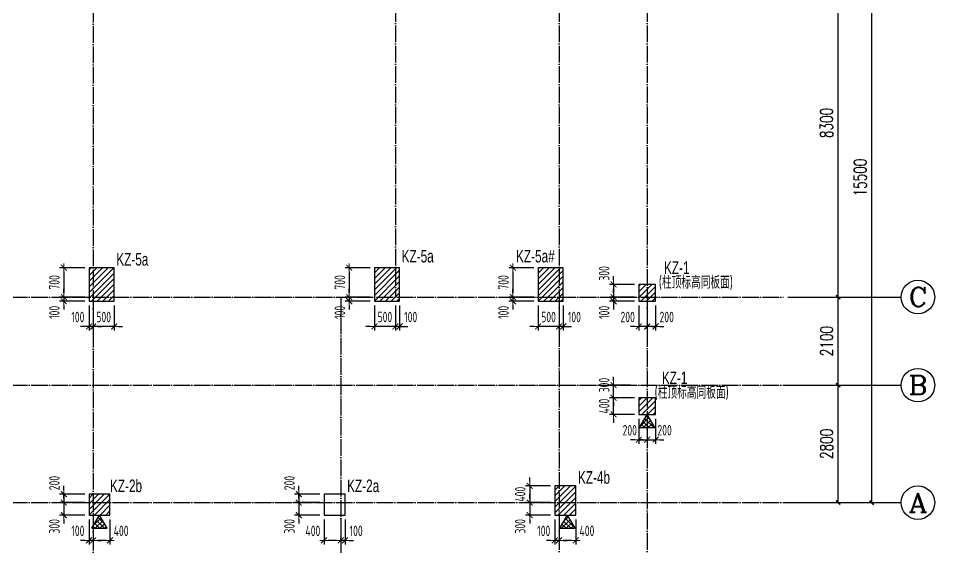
# Model space of a CAD drawing. Extents: x -441005 to 725361, y -182459 to 319313.
# Drawn here: x 9066 to 30900, y -117375 to -104754 of the extents above; entities that cross this region are included whole.
import ezdxf
from ezdxf.enums import TextEntityAlignment as Align

# ---------------------------------------------------------------- set-up
doc = ezdxf.new("R2010")
doc.units = 0
doc.header["$LTSCALE"] = 100
doc.linetypes.add('DOTE', pattern=[2.42, 2, -0.2, 0.02, -0.2])
doc.layers.get('0').update_dxf_attribs({"linetype": 'CONTINUOUS'})
doc.layers.get('Defpoints').update_dxf_attribs({"linetype": 'CONTINUOUS'})
for name, color, linetype in [('AXIS', 3, 'CONTINUOUS'), ('AXIS_TEXT', 7, 'CONTINUOUS'), ('COLU', 7, 'CONTINUOUS'), ('DOTE', 8, 'DOTE'), ('S审图修改', 2, 'CONTINUOUS'), ('S说明&图名', 4, 'CONTINUOUS'), ('TT_KZ', 6, 'CONTINUOUS')]:
    doc.layers.add(name, color=color, linetype=linetype)
doc.layers.add('COLU-平法定位', color=3, linetype='ByLayer', lineweight=18)
doc.layers.add('T填充图层(非模板)', color=251, linetype='CONTINUOUS', lineweight=0)
doc.styles.add('_TCH_AXIS', font='COMPLEX', dxfattribs={"bigfont": 'GBCBIG'})
doc.styles.add('_TCH_DIM_T3', font='simplex_.ttf', dxfattribs={"width": 0.705882, "bigfont": 'GBCBIG'})
doc.styles.add('BW_Dim', font='Bweng.shx', dxfattribs={"width": 0.7, "bigfont": 'hztxt.shx'})
doc.styles.add('COMPLEX', font='COMPLEX')
doc.styles.get("Standard").update_dxf_attribs({"font": 'tssdeng.shx', "bigfont": '1.shx'})
doc.styles.add('TCCAD_Dimension', font='Tssdeng.shx', dxfattribs={"width": 0.7, "bigfont": 'hztxt.shx'})
doc.dimstyles.new('_TCH_ARCH&&100', dxfattribs={"dimtxt": 297.5, "dimasz": 100, "dimexe": 250, "dimexo": 300, "dimgap": 126.25, "dimtad": 1, "dimdec": 0, "dimzin": 0, "dimdsep": 46, "dimtxsty": '_TCH_DIM_T3', "dimblk": 'ARCHTICK', "dimcen": 0.09, "dimclrt": 7, "dimazin": 2, "dimtfac": 1, "dimtdec": 0, "dimtix": 1, "dimtmove": 2, "dimatfit": 3, "dimfxl": 0, "dimtolj": 1, "dimtzin": 0, "dimarcsym": 0})
doc.dimstyles.new('TCCAD_100_100', dxfattribs={"dimtxt": 250, "dimasz": 100, "dimexe": 100, "dimexo": 100, "dimgap": 100, "dimtad": 1, "dimdec": 0, "dimzin": 0, "dimdsep": 46, "dimtxsty": 'TCCAD_Dimension', "dimblk": '_TCDBK100_100', "dimcen": 0, "dimclrt": 7, "dimadec": 0, "dimazin": 0, "dimtfac": 1, "dimtdec": 0, "dimtix": 1, "dimtmove": 2, "dimatfit": 3, "dimfxl": 0, "dimtolj": 1, "dimtzin": 0, "dimarcsym": 0})
pattern_1 = [(45, (43125, -300), (-67.35192, 67.35192), [])]

# ---------------------------------------------------------------- blocks, each defined once
blk = doc.blocks.new('_TCDBK100_100')
blk.add_line((-1, 0), (1, 0))
at = {"const_width": 0.25}
blk.add_lwpolyline([(-0.7, -0.7), (0.7, 0.7)], dxfattribs=at)
blk = doc.blocks.new('*D490')
at = {"layer": 'COLU-平法定位', "color": 0, "linetype": 'Continuous', "lineweight": -2}
for p, q in [((23250, -111000), (23250, -110900)), ((23750, -111100), (23150, -111100)), ((23250, -111100), (23250, -111400)), ((23750, -111400), (23150, -111400)), ((23250, -111500), (23250, -111600))]:
    blk.add_line(p, q, dxfattribs=at)
at = {"layer": 'Defpoints', "color": 0, "linetype": 'Continuous'}
for p in [(23850, -111100), (23250, -111400), (23850, -111400)]:
    blk.add_point(p, dxfattribs=at)
at = {"layer": 'COLU-平法定位', "color": 0, "linetype": 'Continuous', "lineweight": -2, "xscale": 100, "yscale": 100, "zscale": 100}
for p, rotation in [((23250, -111100), 270), ((23250, -111400), 90)]:
    blk.add_blockref('_TCDBK100_100', p, dxfattribs=dict(at, rotation=rotation))
at = {"layer": 'COLU-平法定位', "color": 7, "linetype": 'Continuous', "insert": (23025, -110835), "char_height": 250, "attachment_point": 5, "rotation": 90, "style": 'TCCAD_Dimension'}
blk.add_mtext('\\A1;300', dxfattribs=at)
blk = doc.blocks.new('*D491')
at = {"layer": 'COLU-平法定位', "color": 0, "linetype": 'Continuous', "lineweight": -2}
for p, q in [((23250, -111300), (23250, -111200)), ((23750, -111400), (23150, -111400)), ((23750, -111500), (23150, -111500)), ((23250, -111400), (23250, -111500)), ((23250, -111600), (23250, -111700))]:
    blk.add_line(p, q, dxfattribs=at)
at = {"layer": 'Defpoints', "color": 0, "linetype": 'Continuous'}
for p in [(23250, -111500), (23850, -111400), (23850, -111500)]:
    blk.add_point(p, dxfattribs=at)
at = {"layer": 'COLU-平法定位', "color": 0, "linetype": 'Continuous', "lineweight": -2, "xscale": 100, "yscale": 100, "zscale": 100}
for p, rotation in [((23250, -111400), 270), ((23250, -111500), 90)]:
    blk.add_blockref('_TCDBK100_100', p, dxfattribs=dict(at, rotation=rotation))
at = {"layer": 'COLU-平法定位', "color": 7, "linetype": 'Continuous', "insert": (23025, -111765), "char_height": 250, "attachment_point": 5, "rotation": 90, "style": 'TCCAD_Dimension'}
blk.add_mtext('\\A1;100', dxfattribs=at)
blk = doc.blocks.new('*D492')
at = {"layer": 'COLU-平法定位', "color": 0, "linetype": 'Continuous', "lineweight": -2}
for p, q in [((24050, -111600), (24050, -112200)), ((24250, -111600), (24250, -112200)), ((23950, -112100), (23850, -112100)), ((24250, -112100), (24050, -112100)), ((24350, -112100), (24450, -112100))]:
    blk.add_line(p, q, dxfattribs=at)
at = {"layer": 'Defpoints', "color": 0, "linetype": 'Continuous'}
for p in [(24050, -111500), (24250, -111500), (24050, -112100)]:
    blk.add_point(p, dxfattribs=at)
at = {"layer": 'COLU-平法定位', "color": 0, "linetype": 'Continuous', "lineweight": -2, "xscale": 100, "yscale": 100, "zscale": 100}
for p, rotation in [((24050, -112100), 2.350796309500844e-08), ((24250, -112100), 180.000000023508)]:
    blk.add_blockref('_TCDBK100_100', p, dxfattribs=dict(at, rotation=rotation))
at = {"layer": 'COLU-平法定位', "color": 7, "linetype": 'Continuous', "insert": (24515, -111875), "char_height": 250, "attachment_point": 5, "rotation": 0, "style": 'TCCAD_Dimension'}
blk.add_mtext('\\A1;200', dxfattribs=at)
blk = doc.blocks.new('*D493')
at = {"layer": 'COLU-平法定位', "color": 0, "linetype": 'Continuous', "lineweight": -2}
for p, q in [((23850, -111600), (23850, -112200)), ((24050, -111600), (24050, -112200)), ((23750, -112100), (23650, -112100)), ((24050, -112100), (23850, -112100)), ((24150, -112100), (24250, -112100))]:
    blk.add_line(p, q, dxfattribs=at)
at = {"layer": 'Defpoints', "color": 0, "linetype": 'Continuous'}
for p in [(23850, -111500), (24050, -111500), (23850, -112100)]:
    blk.add_point(p, dxfattribs=at)
at = {"layer": 'COLU-平法定位', "color": 0, "linetype": 'Continuous', "lineweight": -2, "xscale": 100, "yscale": 100, "zscale": 100}
for p, rotation in [((23850, -112100), 2.350796309500844e-08), ((24050, -112100), 180.000000023508)]:
    blk.add_blockref('_TCDBK100_100', p, dxfattribs=dict(at, rotation=rotation))
at = {"layer": 'COLU-平法定位', "color": 7, "linetype": 'Continuous', "insert": (23585, -111875), "char_height": 250, "attachment_point": 5, "rotation": 0, "style": 'TCCAD_Dimension'}
blk.add_mtext('\\A1;200', dxfattribs=at)
blk = doc.blocks.new('*D494')
at = {"layer": 'COLU-平法定位', "color": 0, "linetype": 'Continuous', "lineweight": -2}
for p, q in [((23250, -113700), (23250, -113600)), ((23750, -113800), (23150, -113800)), ((23250, -114200), (23250, -113800)), ((23750, -114200), (23150, -114200)), ((23250, -114300), (23250, -114400))]:
    blk.add_line(p, q, dxfattribs=at)
at = {"layer": 'Defpoints', "color": 0, "linetype": 'Continuous'}
for p in [(23250, -113800), (23850, -113800), (23850, -114200)]:
    blk.add_point(p, dxfattribs=at)
at = {"layer": 'COLU-平法定位', "color": 0, "linetype": 'Continuous', "lineweight": -2, "xscale": 100, "yscale": 100, "zscale": 100}
for p, rotation in [((23250, -113800), 270), ((23250, -114200), 90)]:
    blk.add_blockref('_TCDBK100_100', p, dxfattribs=dict(at, rotation=rotation))
at = {"layer": 'COLU-平法定位', "color": 7, "linetype": 'Continuous', "insert": (23025, -114000), "char_height": 250, "attachment_point": 5, "rotation": 90, "style": 'TCCAD_Dimension'}
blk.add_mtext('\\A1;400', dxfattribs=at)
blk = doc.blocks.new('*D495')
at = {"layer": 'COLU-平法定位', "color": 0, "linetype": 'Continuous', "lineweight": -2}
for p, q in [((24050, -114300), (24050, -114900)), ((24250, -114300), (24250, -114900)), ((23950, -114800), (23850, -114800)), ((24050, -114800), (24250, -114800)), ((24350, -114800), (24450, -114800))]:
    blk.add_line(p, q, dxfattribs=at)
at = {"layer": 'Defpoints', "color": 0, "linetype": 'Continuous'}
for p in [(24050, -114200), (24250, -114200), (24250, -114800)]:
    blk.add_point(p, dxfattribs=at)
at = {"layer": 'COLU-平法定位', "color": 0, "linetype": 'Continuous', "lineweight": -2, "xscale": 100, "yscale": 100, "zscale": 100}
blk.add_blockref('_TCDBK100_100', (24050, -114800), dxfattribs=at)
at = {"layer": 'COLU-平法定位', "color": 0, "linetype": 'Continuous', "lineweight": -2, "xscale": 100, "yscale": 100, "zscale": 100, "rotation": 180}
blk.add_blockref('_TCDBK100_100', (24250, -114800), dxfattribs=at)
at = {"layer": 'COLU-平法定位', "color": 7, "linetype": 'Continuous', "insert": (24465, -114575), "char_height": 250, "attachment_point": 5, "style": 'TCCAD_Dimension'}
blk.add_mtext('\\A1;200', dxfattribs=at)
blk = doc.blocks.new('*D500')
at = {"layer": 'COLU-平法定位', "color": 0, "linetype": 'Continuous', "lineweight": -2}
for p, q in [((21350, -110700), (20750, -110700)), ((20850, -110800), (20850, -111300)), ((21350, -111400), (20750, -111400))]:
    blk.add_line(p, q, dxfattribs=at)
at = {"layer": 'Defpoints', "color": 0, "linetype": 'Continuous'}
for p in [(21450, -110700), (20850, -111400), (21450, -111400)]:
    blk.add_point(p, dxfattribs=at)
at = {"layer": 'COLU-平法定位', "color": 0, "linetype": 'Continuous', "lineweight": -2, "xscale": 100, "yscale": 100, "zscale": 100}
for p, rotation in [((20850, -110700), 90), ((20850, -111400), 270)]:
    blk.add_blockref('_TCDBK100_100', p, dxfattribs=dict(at, rotation=rotation))
at = {"layer": 'COLU-平法定位', "color": 7, "linetype": 'Continuous', "insert": (20625, -111050), "char_height": 250, "attachment_point": 5, "rotation": 90, "style": 'TCCAD_Dimension'}
blk.add_mtext('\\A1;700', dxfattribs=at)
blk = doc.blocks.new('*D501')
at = {"layer": 'COLU-平法定位', "color": 0, "linetype": 'Continuous', "lineweight": -2}
for p, q in [((20850, -111300), (20850, -111200)), ((21350, -111400), (20750, -111400)), ((21350, -111500), (20750, -111500)), ((20850, -111400), (20850, -111500)), ((20850, -111600), (20850, -111700))]:
    blk.add_line(p, q, dxfattribs=at)
at = {"layer": 'Defpoints', "color": 0, "linetype": 'Continuous'}
for p in [(20850, -111500), (21450, -111400), (21450, -111500)]:
    blk.add_point(p, dxfattribs=at)
at = {"layer": 'COLU-平法定位', "color": 0, "linetype": 'Continuous', "lineweight": -2, "xscale": 100, "yscale": 100, "zscale": 100}
for p, rotation in [((20850, -111400), 270), ((20850, -111500), 90)]:
    blk.add_blockref('_TCDBK100_100', p, dxfattribs=dict(at, rotation=rotation))
at = {"layer": 'COLU-平法定位', "color": 7, "linetype": 'Continuous', "insert": (20625, -111765), "char_height": 250, "attachment_point": 5, "rotation": 90, "style": 'TCCAD_Dimension'}
blk.add_mtext('\\A1;100', dxfattribs=at)
blk = doc.blocks.new('*D502')
at = {"layer": 'COLU-平法定位', "color": 0, "linetype": 'Continuous', "lineweight": -2}
for p, q in [((21950, -111600), (21950, -112200)), ((22050, -111600), (22050, -112200)), ((21850, -112100), (21750, -112100)), ((22050, -112100), (21950, -112100)), ((22150, -112100), (22250, -112100))]:
    blk.add_line(p, q, dxfattribs=at)
at = {"layer": 'Defpoints', "color": 0, "linetype": 'Continuous'}
for p in [(21950, -111500), (22050, -111500), (21950, -112100)]:
    blk.add_point(p, dxfattribs=at)
at = {"layer": 'COLU-平法定位', "color": 0, "linetype": 'Continuous', "lineweight": -2, "xscale": 100, "yscale": 100, "zscale": 100}
for p, rotation in [((21950, -112100), 2.349544443178219e-08), ((22050, -112100), 180.0000000234955)]:
    blk.add_blockref('_TCDBK100_100', p, dxfattribs=dict(at, rotation=rotation))
at = {"layer": 'COLU-平法定位', "color": 7, "linetype": 'Continuous', "insert": (22315, -111875), "char_height": 250, "attachment_point": 5, "rotation": 0, "style": 'TCCAD_Dimension'}
blk.add_mtext('\\A1;100', dxfattribs=at)
blk = doc.blocks.new('*D503')
at = {"layer": 'COLU-平法定位', "color": 0, "linetype": 'Continuous', "lineweight": -2}
for p, q in [((21450, -111600), (21450, -112200)), ((21950, -111600), (21950, -112200)), ((21350, -112100), (21250, -112100)), ((21950, -112100), (21450, -112100)), ((22050, -112100), (22150, -112100))]:
    blk.add_line(p, q, dxfattribs=at)
at = {"layer": 'Defpoints', "color": 0, "linetype": 'Continuous'}
for p in [(21450, -111500), (21950, -111500), (21450, -112100)]:
    blk.add_point(p, dxfattribs=at)
at = {"layer": 'COLU-平法定位', "color": 0, "linetype": 'Continuous', "lineweight": -2, "xscale": 100, "yscale": 100, "zscale": 100}
for p, rotation in [((21450, -112100), 2.350048243039763e-08), ((21950, -112100), 180.0000000235005)]:
    blk.add_blockref('_TCDBK100_100', p, dxfattribs=dict(at, rotation=rotation))
at = {"layer": 'COLU-平法定位', "color": 7, "linetype": 'Continuous', "insert": (21700, -111875), "char_height": 250, "attachment_point": 5, "rotation": 0, "style": 'TCCAD_Dimension'}
blk.add_mtext('\\A1;500', dxfattribs=at)
blk = doc.blocks.new('*D504')
at = {"layer": 'COLU-平法定位', "color": 0, "linetype": 'Continuous', "lineweight": -2}
for p, q in [((21250, -115800), (21250, -115700)), ((21750, -115900), (21150, -115900)), ((21250, -115900), (21250, -116300)), ((21750, -116300), (21150, -116300)), ((21250, -116400), (21250, -116500))]:
    blk.add_line(p, q, dxfattribs=at)
at = {"layer": 'Defpoints', "color": 0, "linetype": 'Continuous'}
for p in [(21850, -115900), (21250, -116300), (21850, -116300)]:
    blk.add_point(p, dxfattribs=at)
at = {"layer": 'COLU-平法定位', "color": 0, "linetype": 'Continuous', "lineweight": -2, "xscale": 100, "yscale": 100, "zscale": 100}
for p, rotation in [((21250, -115900), 270), ((21250, -116300), 90)]:
    blk.add_blockref('_TCDBK100_100', p, dxfattribs=dict(at, rotation=rotation))
at = {"layer": 'COLU-平法定位', "color": 7, "linetype": 'Continuous', "insert": (21025, -116100), "char_height": 250, "attachment_point": 5, "rotation": 90, "style": 'TCCAD_Dimension'}
blk.add_mtext('\\A1;400', dxfattribs=at)
blk = doc.blocks.new('*D505')
at = {"layer": 'COLU-平法定位', "color": 0, "linetype": 'Continuous', "lineweight": -2}
for p, q in [((21250, -116200), (21250, -116100)), ((21750, -116300), (21150, -116300)), ((21250, -116300), (21250, -116600)), ((21750, -116600), (21150, -116600)), ((21250, -116700), (21250, -116800))]:
    blk.add_line(p, q, dxfattribs=at)
at = {"layer": 'Defpoints', "color": 0, "linetype": 'Continuous'}
for p in [(21850, -116300), (21250, -116600), (21850, -116600)]:
    blk.add_point(p, dxfattribs=at)
at = {"layer": 'COLU-平法定位', "color": 0, "linetype": 'Continuous', "lineweight": -2, "xscale": 100, "yscale": 100, "zscale": 100}
for p, rotation in [((21250, -116300), 270), ((21250, -116600), 90)]:
    blk.add_blockref('_TCDBK100_100', p, dxfattribs=dict(at, rotation=rotation))
at = {"layer": 'COLU-平法定位', "color": 7, "linetype": 'Continuous', "insert": (21025, -116865), "char_height": 250, "attachment_point": 5, "rotation": 90, "style": 'TCCAD_Dimension'}
blk.add_mtext('\\A1;300', dxfattribs=at)
blk = doc.blocks.new('*D506')
at = {"layer": 'COLU-平法定位', "color": 0, "linetype": 'Continuous', "lineweight": -2}
for p, q in [((21950, -116700), (21950, -117300)), ((22350, -116700), (22350, -117300)), ((22250, -117200), (22050, -117200))]:
    blk.add_line(p, q, dxfattribs=at)
at = {"layer": 'Defpoints', "color": 0, "linetype": 'Continuous'}
for p in [(21950, -116600), (22350, -116600), (21950, -117200)]:
    blk.add_point(p, dxfattribs=at)
at = {"layer": 'COLU-平法定位', "color": 0, "linetype": 'Continuous', "lineweight": -2, "xscale": 100, "yscale": 100, "zscale": 100}
for p, rotation in [((21950, -117200), 180.000000023505), ((22350, -117200), 2.350495797998065e-08)]:
    blk.add_blockref('_TCDBK100_100', p, dxfattribs=dict(at, rotation=rotation))
at = {"layer": 'COLU-平法定位', "color": 7, "linetype": 'Continuous', "insert": (22615, -116975), "char_height": 250, "attachment_point": 5, "rotation": 0, "style": 'TCCAD_Dimension'}
blk.add_mtext('\\A1;400', dxfattribs=at)
blk = doc.blocks.new('*D507')
at = {"layer": 'COLU-平法定位', "color": 0, "linetype": 'Continuous', "lineweight": -2}
for p, q in [((21850, -116700), (21850, -117300)), ((21950, -116700), (21950, -117300)), ((21750, -117200), (21650, -117200)), ((21950, -117200), (21850, -117200)), ((22050, -117200), (22150, -117200))]:
    blk.add_line(p, q, dxfattribs=at)
at = {"layer": 'Defpoints', "color": 0, "linetype": 'Continuous'}
for p in [(21850, -116600), (21950, -116600), (21850, -117200)]:
    blk.add_point(p, dxfattribs=at)
at = {"layer": 'COLU-平法定位', "color": 0, "linetype": 'Continuous', "lineweight": -2, "xscale": 100, "yscale": 100, "zscale": 100}
for p, rotation in [((21850, -117200), 2.350496065138914e-08), ((21950, -117200), 180.000000023505)]:
    blk.add_blockref('_TCDBK100_100', p, dxfattribs=dict(at, rotation=rotation))
at = {"layer": 'COLU-平法定位', "color": 7, "linetype": 'Continuous', "insert": (21585, -116975), "char_height": 250, "attachment_point": 5, "rotation": 0, "style": 'TCCAD_Dimension'}
blk.add_mtext('\\A1;100', dxfattribs=at)
blk = doc.blocks.new('*D512')
at = {"layer": 'COLU-平法定位', "color": 0, "linetype": 'Continuous', "lineweight": -2}
for p, q in [((17450, -110700), (16850, -110700)), ((16950, -110800), (16950, -111300)), ((17450, -111400), (16850, -111400))]:
    blk.add_line(p, q, dxfattribs=at)
at = {"layer": 'Defpoints', "color": 0, "linetype": 'Continuous'}
for p in [(17550, -110700), (16950, -111400), (17550, -111400)]:
    blk.add_point(p, dxfattribs=at)
at = {"layer": 'COLU-平法定位', "color": 0, "linetype": 'Continuous', "lineweight": -2, "xscale": 100, "yscale": 100, "zscale": 100}
for p, rotation in [((16950, -110700), 90), ((16950, -111400), 270)]:
    blk.add_blockref('_TCDBK100_100', p, dxfattribs=dict(at, rotation=rotation))
at = {"layer": 'COLU-平法定位', "color": 7, "linetype": 'Continuous', "insert": (16725, -111050), "char_height": 250, "attachment_point": 5, "rotation": 90, "style": 'TCCAD_Dimension'}
blk.add_mtext('\\A1;700', dxfattribs=at)
blk = doc.blocks.new('*D513')
at = {"layer": 'COLU-平法定位', "color": 0, "linetype": 'Continuous', "lineweight": -2}
for p, q in [((16950, -111300), (16950, -111200)), ((17450, -111400), (16850, -111400)), ((17450, -111500), (16850, -111500)), ((16950, -111400), (16950, -111500)), ((16950, -111600), (16950, -111700))]:
    blk.add_line(p, q, dxfattribs=at)
at = {"layer": 'Defpoints', "color": 0, "linetype": 'Continuous'}
for p in [(16950, -111500), (17550, -111400), (17550, -111500)]:
    blk.add_point(p, dxfattribs=at)
at = {"layer": 'COLU-平法定位', "color": 0, "linetype": 'Continuous', "lineweight": -2, "xscale": 100, "yscale": 100, "zscale": 100}
for p, rotation in [((16950, -111400), 270), ((16950, -111500), 90)]:
    blk.add_blockref('_TCDBK100_100', p, dxfattribs=dict(at, rotation=rotation))
at = {"layer": 'COLU-平法定位', "color": 7, "linetype": 'Continuous', "insert": (16725, -111765), "char_height": 250, "attachment_point": 5, "rotation": 90, "style": 'TCCAD_Dimension'}
blk.add_mtext('\\A1;100', dxfattribs=at)
blk = doc.blocks.new('*D514')
at = {"layer": 'COLU-平法定位', "color": 0, "linetype": 'Continuous', "lineweight": -2}
for p, q in [((18050, -111600), (18050, -112200)), ((18150, -111600), (18150, -112200)), ((17950, -112100), (17850, -112100)), ((18150, -112100), (18050, -112100)), ((18250, -112100), (18350, -112100))]:
    blk.add_line(p, q, dxfattribs=at)
at = {"layer": 'Defpoints', "color": 0, "linetype": 'Continuous'}
for p in [(18050, -111500), (18150, -111500), (18050, -112100)]:
    blk.add_point(p, dxfattribs=at)
at = {"layer": 'COLU-平法定位', "color": 0, "linetype": 'Continuous', "lineweight": -2, "xscale": 100, "yscale": 100, "zscale": 100}
for p, rotation in [((18050, -112100), 2.350379020726635e-08), ((18150, -112100), 180.0000000235038)]:
    blk.add_blockref('_TCDBK100_100', p, dxfattribs=dict(at, rotation=rotation))
at = {"layer": 'COLU-平法定位', "color": 7, "linetype": 'Continuous', "insert": (18415, -111875), "char_height": 250, "attachment_point": 5, "rotation": 0, "style": 'TCCAD_Dimension'}
blk.add_mtext('\\A1;100', dxfattribs=at)
blk = doc.blocks.new('*D515')
at = {"layer": 'COLU-平法定位', "color": 0, "linetype": 'Continuous', "lineweight": -2}
for p, q in [((17550, -111600), (17550, -112200)), ((18050, -111600), (18050, -112200)), ((17450, -112100), (17350, -112100)), ((18050, -112100), (17550, -112100)), ((18150, -112100), (18250, -112100))]:
    blk.add_line(p, q, dxfattribs=at)
at = {"layer": 'Defpoints', "color": 0, "linetype": 'Continuous'}
for p in [(17550, -111500), (18050, -111500), (17550, -112100)]:
    blk.add_point(p, dxfattribs=at)
at = {"layer": 'COLU-平法定位', "color": 0, "linetype": 'Continuous', "lineweight": -2, "xscale": 100, "yscale": 100, "zscale": 100}
for p, rotation in [((17550, -112100), 2.350379020726635e-08), ((18050, -112100), 180.0000000235038)]:
    blk.add_blockref('_TCDBK100_100', p, dxfattribs=dict(at, rotation=rotation))
at = {"layer": 'COLU-平法定位', "color": 7, "linetype": 'Continuous', "insert": (17800, -111875), "char_height": 250, "attachment_point": 5, "rotation": 0, "style": 'TCCAD_Dimension'}
blk.add_mtext('\\A1;500', dxfattribs=at)
blk = doc.blocks.new('*D516')
at = {"layer": 'COLU-平法定位', "color": 0, "linetype": 'Continuous', "lineweight": -2}
for p, q in [((15750, -116000), (15750, -115900)), ((16250, -116100), (15650, -116100)), ((15750, -116100), (15750, -116300)), ((16250, -116300), (15650, -116300)), ((15750, -116400), (15750, -116500))]:
    blk.add_line(p, q, dxfattribs=at)
at = {"layer": 'Defpoints', "color": 0, "linetype": 'Continuous'}
for p in [(16350, -116100), (15750, -116300), (16350, -116300)]:
    blk.add_point(p, dxfattribs=at)
at = {"layer": 'COLU-平法定位', "color": 0, "linetype": 'Continuous', "lineweight": -2, "xscale": 100, "yscale": 100, "zscale": 100}
for p, rotation in [((15750, -116100), 270), ((15750, -116300), 90)]:
    blk.add_blockref('_TCDBK100_100', p, dxfattribs=dict(at, rotation=rotation))
at = {"layer": 'COLU-平法定位', "color": 7, "linetype": 'Continuous', "insert": (15525, -115835), "char_height": 250, "attachment_point": 5, "rotation": 90, "style": 'TCCAD_Dimension'}
blk.add_mtext('\\A1;200', dxfattribs=at)
blk = doc.blocks.new('*D517')
at = {"layer": 'COLU-平法定位', "color": 0, "linetype": 'Continuous', "lineweight": -2}
for p, q in [((15750, -116200), (15750, -116100)), ((16250, -116300), (15650, -116300)), ((15750, -116300), (15750, -116600)), ((16250, -116600), (15650, -116600)), ((15750, -116700), (15750, -116800))]:
    blk.add_line(p, q, dxfattribs=at)
at = {"layer": 'Defpoints', "color": 0, "linetype": 'Continuous'}
for p in [(16350, -116300), (15750, -116600), (16350, -116600)]:
    blk.add_point(p, dxfattribs=at)
at = {"layer": 'COLU-平法定位', "color": 0, "linetype": 'Continuous', "lineweight": -2, "xscale": 100, "yscale": 100, "zscale": 100}
for p, rotation in [((15750, -116300), 270), ((15750, -116600), 90)]:
    blk.add_blockref('_TCDBK100_100', p, dxfattribs=dict(at, rotation=rotation))
at = {"layer": 'COLU-平法定位', "color": 7, "linetype": 'Continuous', "insert": (15525, -116865), "char_height": 250, "attachment_point": 5, "rotation": 90, "style": 'TCCAD_Dimension'}
blk.add_mtext('\\A1;300', dxfattribs=at)
blk = doc.blocks.new('*D518')
at = {"layer": 'COLU-平法定位', "color": 0, "linetype": 'Continuous', "lineweight": -2}
for p, q in [((16750, -116700), (16750, -117300)), ((16850, -116700), (16850, -117300)), ((16650, -117200), (16550, -117200)), ((16850, -117200), (16750, -117200)), ((16950, -117200), (17050, -117200))]:
    blk.add_line(p, q, dxfattribs=at)
at = {"layer": 'Defpoints', "color": 0, "linetype": 'Continuous'}
for p in [(16750, -116600), (16850, -116600), (16750, -117200)]:
    blk.add_point(p, dxfattribs=at)
at = {"layer": 'COLU-平法定位', "color": 0, "linetype": 'Continuous', "lineweight": -2, "xscale": 100, "yscale": 100, "zscale": 100}
for p, rotation in [((16750, -117200), 2.350496065138914e-08), ((16850, -117200), 180.000000023505)]:
    blk.add_blockref('_TCDBK100_100', p, dxfattribs=dict(at, rotation=rotation))
at = {"layer": 'COLU-平法定位', "color": 7, "linetype": 'Continuous', "insert": (17115, -116975), "char_height": 250, "attachment_point": 5, "rotation": 0, "style": 'TCCAD_Dimension'}
blk.add_mtext('\\A1;100', dxfattribs=at)
blk = doc.blocks.new('*D519')
at = {"layer": 'COLU-平法定位', "color": 0, "linetype": 'Continuous', "lineweight": -2}
for p, q in [((16350, -116700), (16350, -117300)), ((16750, -116700), (16750, -117300)), ((16650, -117200), (16450, -117200))]:
    blk.add_line(p, q, dxfattribs=at)
at = {"layer": 'Defpoints', "color": 0, "linetype": 'Continuous'}
for p in [(16350, -116600), (16750, -116600), (16350, -117200)]:
    blk.add_point(p, dxfattribs=at)
at = {"layer": 'COLU-平法定位', "color": 0, "linetype": 'Continuous', "lineweight": -2, "xscale": 100, "yscale": 100, "zscale": 100}
for p, rotation in [((16350, -117200), 180.0000000235017), ((16750, -117200), 2.350168060161195e-08)]:
    blk.add_blockref('_TCDBK100_100', p, dxfattribs=dict(at, rotation=rotation))
at = {"layer": 'COLU-平法定位', "color": 7, "linetype": 'Continuous', "insert": (16085, -116975), "char_height": 250, "attachment_point": 5, "rotation": 0, "style": 'TCCAD_Dimension'}
blk.add_mtext('\\A1;400', dxfattribs=at)
blk = doc.blocks.new('*D524')
at = {"layer": 'COLU-平法定位', "color": 0, "linetype": 'Continuous', "lineweight": -2}
for p, q in [((10650, -110700), (10050, -110700)), ((10150, -110800), (10150, -111300)), ((10650, -111400), (10050, -111400))]:
    blk.add_line(p, q, dxfattribs=at)
at = {"layer": 'Defpoints', "color": 0, "linetype": 'Continuous'}
for p in [(10750, -110700), (10150, -111400), (10750, -111400)]:
    blk.add_point(p, dxfattribs=at)
at = {"layer": 'COLU-平法定位', "color": 0, "linetype": 'Continuous', "lineweight": -2, "xscale": 100, "yscale": 100, "zscale": 100}
for p, rotation in [((10150, -110700), 90), ((10150, -111400), 270)]:
    blk.add_blockref('_TCDBK100_100', p, dxfattribs=dict(at, rotation=rotation))
at = {"layer": 'COLU-平法定位', "color": 7, "linetype": 'Continuous', "insert": (9925, -111050), "char_height": 250, "attachment_point": 5, "rotation": 90, "style": 'TCCAD_Dimension'}
blk.add_mtext('\\A1;700', dxfattribs=at)
blk = doc.blocks.new('*D525')
at = {"layer": 'COLU-平法定位', "color": 0, "linetype": 'Continuous', "lineweight": -2}
for p, q in [((10150, -111300), (10150, -111200)), ((10650, -111400), (10050, -111400)), ((10650, -111500), (10050, -111500)), ((10150, -111400), (10150, -111500)), ((10150, -111600), (10150, -111700))]:
    blk.add_line(p, q, dxfattribs=at)
at = {"layer": 'Defpoints', "color": 0, "linetype": 'Continuous'}
for p in [(10150, -111500), (10750, -111400), (10750, -111500)]:
    blk.add_point(p, dxfattribs=at)
at = {"layer": 'COLU-平法定位', "color": 0, "linetype": 'Continuous', "lineweight": -2, "xscale": 100, "yscale": 100, "zscale": 100}
for p, rotation in [((10150, -111400), 270), ((10150, -111500), 90)]:
    blk.add_blockref('_TCDBK100_100', p, dxfattribs=dict(at, rotation=rotation))
at = {"layer": 'COLU-平法定位', "color": 7, "linetype": 'Continuous', "insert": (9925, -111765), "char_height": 250, "attachment_point": 5, "rotation": 90, "style": 'TCCAD_Dimension'}
blk.add_mtext('\\A1;100', dxfattribs=at)
blk = doc.blocks.new('*D526')
at = {"layer": 'COLU-平法定位', "color": 0, "linetype": 'Continuous', "lineweight": -2}
for p, q in [((10850, -111600), (10850, -112200)), ((11350, -111600), (11350, -112200)), ((10750, -112100), (10650, -112100)), ((11350, -112100), (10850, -112100)), ((11450, -112100), (11550, -112100))]:
    blk.add_line(p, q, dxfattribs=at)
at = {"layer": 'Defpoints', "color": 0, "linetype": 'Continuous'}
for p in [(10850, -111500), (11350, -111500), (10850, -112100)]:
    blk.add_point(p, dxfattribs=at)
at = {"layer": 'COLU-平法定位', "color": 0, "linetype": 'Continuous', "lineweight": -2, "xscale": 100, "yscale": 100, "zscale": 100}
for p, rotation in [((10850, -112100), 2.349544443178219e-08), ((11350, -112100), 180.0000000234955)]:
    blk.add_blockref('_TCDBK100_100', p, dxfattribs=dict(at, rotation=rotation))
at = {"layer": 'COLU-平法定位', "color": 7, "linetype": 'Continuous', "insert": (11100, -111875), "char_height": 250, "attachment_point": 5, "rotation": 0, "style": 'TCCAD_Dimension'}
blk.add_mtext('\\A1;500', dxfattribs=at)
blk = doc.blocks.new('*D527')
at = {"layer": 'COLU-平法定位', "color": 0, "linetype": 'Continuous', "lineweight": -2}
for p, q in [((10750, -111600), (10750, -112200)), ((10850, -111600), (10850, -112200)), ((10650, -112100), (10550, -112100)), ((10850, -112100), (10750, -112100)), ((10950, -112100), (11050, -112100))]:
    blk.add_line(p, q, dxfattribs=at)
at = {"layer": 'Defpoints', "color": 0, "linetype": 'Continuous'}
for p in [(10750, -111500), (10850, -111500), (10750, -112100)]:
    blk.add_point(p, dxfattribs=at)
at = {"layer": 'COLU-平法定位', "color": 0, "linetype": 'Continuous', "lineweight": -2, "xscale": 100, "yscale": 100, "zscale": 100}
for p, rotation in [((10750, -112100), 2.349544443178219e-08), ((10850, -112100), 180.0000000234955)]:
    blk.add_blockref('_TCDBK100_100', p, dxfattribs=dict(at, rotation=rotation))
at = {"layer": 'COLU-平法定位', "color": 7, "linetype": 'Continuous', "insert": (10485, -111875), "char_height": 250, "attachment_point": 5, "rotation": 0, "style": 'TCCAD_Dimension'}
blk.add_mtext('\\A1;100', dxfattribs=at)
blk = doc.blocks.new('*D528')
at = {"layer": 'COLU-平法定位', "color": 0, "linetype": 'Continuous', "lineweight": -2}
for p, q in [((10150, -116000), (10150, -115900)), ((10650, -116100), (10050, -116100)), ((10150, -116100), (10150, -116300)), ((10650, -116300), (10050, -116300)), ((10150, -116400), (10150, -116500))]:
    blk.add_line(p, q, dxfattribs=at)
at = {"layer": 'Defpoints', "color": 0, "linetype": 'Continuous'}
for p in [(10750, -116100), (10150, -116300), (10750, -116300)]:
    blk.add_point(p, dxfattribs=at)
at = {"layer": 'COLU-平法定位', "color": 0, "linetype": 'Continuous', "lineweight": -2, "xscale": 100, "yscale": 100, "zscale": 100}
for p, rotation in [((10150, -116100), 270), ((10150, -116300), 90)]:
    blk.add_blockref('_TCDBK100_100', p, dxfattribs=dict(at, rotation=rotation))
at = {"layer": 'COLU-平法定位', "color": 7, "linetype": 'Continuous', "insert": (9925, -115835), "char_height": 250, "attachment_point": 5, "rotation": 90, "style": 'TCCAD_Dimension'}
blk.add_mtext('\\A1;200', dxfattribs=at)
blk = doc.blocks.new('*D529')
at = {"layer": 'COLU-平法定位', "color": 0, "linetype": 'Continuous', "lineweight": -2}
for p, q in [((10150, -116200), (10150, -116100)), ((10650, -116300), (10050, -116300)), ((10150, -116300), (10150, -116600)), ((10650, -116600), (10050, -116600)), ((10150, -116700), (10150, -116800))]:
    blk.add_line(p, q, dxfattribs=at)
at = {"layer": 'Defpoints', "color": 0, "linetype": 'Continuous'}
for p in [(10750, -116300), (10150, -116600), (10750, -116600)]:
    blk.add_point(p, dxfattribs=at)
at = {"layer": 'COLU-平法定位', "color": 0, "linetype": 'Continuous', "lineweight": -2, "xscale": 100, "yscale": 100, "zscale": 100}
for p, rotation in [((10150, -116300), 270), ((10150, -116600), 90)]:
    blk.add_blockref('_TCDBK100_100', p, dxfattribs=dict(at, rotation=rotation))
at = {"layer": 'COLU-平法定位', "color": 7, "linetype": 'Continuous', "insert": (9925, -116865), "char_height": 250, "attachment_point": 5, "rotation": 90, "style": 'TCCAD_Dimension'}
blk.add_mtext('\\A1;300', dxfattribs=at)
blk = doc.blocks.new('*D530')
at = {"layer": 'COLU-平法定位', "color": 0, "linetype": 'Continuous', "lineweight": -2}
for p, q in [((10850, -116700), (10850, -117300)), ((11250, -116700), (11250, -117300)), ((11150, -117200), (10950, -117200))]:
    blk.add_line(p, q, dxfattribs=at)
at = {"layer": 'Defpoints', "color": 0, "linetype": 'Continuous'}
for p in [(10850, -116600), (11250, -116600), (10850, -117200)]:
    blk.add_point(p, dxfattribs=at)
at = {"layer": 'COLU-平法定位', "color": 0, "linetype": 'Continuous', "lineweight": -2, "xscale": 100, "yscale": 100, "zscale": 100}
for p, rotation in [((10850, -117200), 180.0000000235115), ((11250, -117200), 2.351151273671803e-08)]:
    blk.add_blockref('_TCDBK100_100', p, dxfattribs=dict(at, rotation=rotation))
at = {"layer": 'COLU-平法定位', "color": 7, "linetype": 'Continuous', "insert": (11515, -116975), "char_height": 250, "attachment_point": 5, "rotation": 0, "style": 'TCCAD_Dimension'}
blk.add_mtext('\\A1;400', dxfattribs=at)
blk = doc.blocks.new('*D531')
at = {"layer": 'COLU-平法定位', "color": 0, "linetype": 'Continuous', "lineweight": -2}
for p, q in [((10750, -116700), (10750, -117300)), ((10850, -116700), (10850, -117300)), ((10650, -117200), (10550, -117200)), ((10850, -117200), (10750, -117200)), ((10950, -117200), (11050, -117200))]:
    blk.add_line(p, q, dxfattribs=at)
at = {"layer": 'Defpoints', "color": 0, "linetype": 'Continuous'}
for p in [(10750, -116600), (10850, -116600), (10750, -117200)]:
    blk.add_point(p, dxfattribs=at)
at = {"layer": 'COLU-平法定位', "color": 0, "linetype": 'Continuous', "lineweight": -2, "xscale": 100, "yscale": 100, "zscale": 100}
for p, rotation in [((10750, -117200), 2.351147442737677e-08), ((10850, -117200), 180.0000000235115)]:
    blk.add_blockref('_TCDBK100_100', p, dxfattribs=dict(at, rotation=rotation))
at = {"layer": 'COLU-平法定位', "color": 7, "linetype": 'Continuous', "insert": (10485, -116975), "char_height": 250, "attachment_point": 5, "rotation": 0, "style": 'TCCAD_Dimension'}
blk.add_mtext('\\A1;100', dxfattribs=at)
blk = doc.blocks.new('*D620')
at = {"layer": 'COLU-平法定位', "color": 0, "linetype": 'Continuous', "lineweight": -2}
for p, q in [((23850, -114300), (23850, -114900)), ((24050, -114300), (24050, -114900)), ((23750, -114800), (23650, -114800)), ((23850, -114800), (24050, -114800)), ((24150, -114800), (24250, -114800))]:
    blk.add_line(p, q, dxfattribs=at)
at = {"layer": 'Defpoints', "color": 0, "linetype": 'Continuous'}
for p in [(23850, -114200), (24050, -114200), (24050, -114800)]:
    blk.add_point(p, dxfattribs=at)
at = {"layer": 'COLU-平法定位', "color": 0, "linetype": 'Continuous', "lineweight": -2, "xscale": 100, "yscale": 100, "zscale": 100}
blk.add_blockref('_TCDBK100_100', (23850, -114800), dxfattribs=at)
at = {"layer": 'COLU-平法定位', "color": 0, "linetype": 'Continuous', "lineweight": -2, "xscale": 100, "yscale": 100, "zscale": 100, "rotation": 180}
blk.add_blockref('_TCDBK100_100', (24050, -114800), dxfattribs=at)
at = {"layer": 'COLU-平法定位', "color": 7, "linetype": 'Continuous', "insert": (23635, -114575), "char_height": 250, "attachment_point": 5, "style": 'TCCAD_Dimension'}
blk.add_mtext('\\A1;200', dxfattribs=at)
blk = doc.blocks.new('*D621')
at = {"layer": 'COLU-平法定位', "color": 0, "linetype": 'Continuous', "lineweight": -2}
for p, q in [((23250, -113400), (23250, -113300)), ((23650, -113500), (23150, -113500)), ((23250, -113800), (23250, -113500)), ((23650, -113800), (23150, -113800)), ((23250, -113900), (23250, -114000))]:
    blk.add_line(p, q, dxfattribs=at)
at = {"layer": 'Defpoints', "color": 0, "linetype": 'Continuous'}
for p in [(23250, -113500), (23750, -113500), (23750, -113800)]:
    blk.add_point(p, dxfattribs=at)
at = {"layer": 'COLU-平法定位', "color": 0, "linetype": 'Continuous', "lineweight": -2, "xscale": 100, "yscale": 100, "zscale": 100}
for p, rotation in [((23250, -113500), 270), ((23250, -113800), 90)]:
    blk.add_blockref('_TCDBK100_100', p, dxfattribs=dict(at, rotation=rotation))
at = {"layer": 'COLU-平法定位', "color": 7, "linetype": 'Continuous', "insert": (23025, -113498), "char_height": 250, "attachment_point": 5, "rotation": 90, "style": 'TCCAD_Dimension'}
blk.add_mtext('\\A1;300', dxfattribs=at)
blk = doc.blocks.new('A$C1D0B091C')
at = {"layer": 'S说明&图名'}
h = blk.add_hatch(dxfattribs=at)
h.set_pattern_fill('ANSI37', color=2, scale=25, style=0)
h.set_pattern_definition([(45, (18976.5, 49442.676), (-56.1266, 56.1266), []), (135, (18976.5, 49442.676), (-56.1266, -56.1266), [])])
h.paths.add_polyline_path([(181, 313), (0, 0), (362, 0)])
at = {"layer": 'S说明&图名', "color": 2}
for p, q in [((0, 0), (181, 313)), ((362, 0), (181, 313)), ((0, 0), (362, 0))]:
    blk.add_line(p, q, dxfattribs=at)
blk = doc.blocks.new('_AXISO')
blk.add_circle((0, 0), 0.5)
at = {"layer": 'AXIS_TEXT', "style": 'COMPLEX', "width": 1.041667}
blk.add_attdef('A', text='', height=0.56, dxfattribs=at).set_placement((-0.25, -0.28), (0.25, -0.28), align=Align.FIT)
blk = doc.blocks.new('_ArchTick')
at = {"color": 0, "linetype": 'ByBlock', "const_width": 0.4}
blk.add_lwpolyline([(-0.5, -0.5), (0.5, 0.5)], dxfattribs=at)
blk = doc.blocks.new('*D876')
at = {"layer": 'AXIS', "color": 0, "lineweight": -2}
for p, q in [((27700, -100800), (29650, -100800)), ((29400, -116300), (29400, -100800)), ((27700, -116300), (29650, -116300))]:
    blk.add_line(p, q, dxfattribs=at)
at = {"layer": 'Defpoints', "color": 0}
for p in [(27400, -100800), (29400, -100800), (27400, -116300)]:
    blk.add_point(p, dxfattribs=at)
at = {"layer": 'AXIS', "color": 0, "lineweight": -2, "xscale": 100, "yscale": 100, "zscale": 100}
for p, rotation in [((29400, -100800), 90), ((29400, -116300), 270)]:
    blk.add_blockref('_ArchTick', p, dxfattribs=dict(at, rotation=rotation))
at = {"layer": 'AXIS', "color": 7, "insert": (29125, -108550), "char_height": 297.5, "attachment_point": 5, "rotation": 90, "style": '_TCH_DIM_T3'}
blk.add_mtext('\\A1;15500', dxfattribs=at)
blk = doc.blocks.new('*D877')
at = {"layer": 'AXIS', "color": 0, "lineweight": -2}
for p, q in [((27700, -113500), (28850, -113500)), ((28600, -116300), (28600, -113500)), ((27700, -116300), (28850, -116300))]:
    blk.add_line(p, q, dxfattribs=at)
at = {"layer": 'Defpoints', "color": 0}
for p in [(27400, -113500), (28600, -113500), (27400, -116300)]:
    blk.add_point(p, dxfattribs=at)
at = {"layer": 'AXIS', "color": 0, "lineweight": -2, "xscale": 100, "yscale": 100, "zscale": 100}
for p, rotation in [((28600, -113500), 90), ((28600, -116300), 270)]:
    blk.add_blockref('_ArchTick', p, dxfattribs=dict(at, rotation=rotation))
at = {"layer": 'AXIS', "color": 7, "insert": (28325, -114900), "char_height": 297.5, "attachment_point": 5, "rotation": 90, "style": '_TCH_DIM_T3'}
blk.add_mtext('\\A1;2800', dxfattribs=at)
blk = doc.blocks.new('*D878')
at = {"layer": 'AXIS', "color": 0, "lineweight": -2}
for p, q in [((27700, -111400), (28850, -111400)), ((28600, -113500), (28600, -111400)), ((27700, -113500), (28850, -113500))]:
    blk.add_line(p, q, dxfattribs=at)
at = {"layer": 'Defpoints', "color": 0}
for p in [(27400, -111400), (28600, -111400), (27400, -113500)]:
    blk.add_point(p, dxfattribs=at)
at = {"layer": 'AXIS', "color": 0, "lineweight": -2, "xscale": 100, "yscale": 100, "zscale": 100}
for p, rotation in [((28600, -111400), 90), ((28600, -113500), 270)]:
    blk.add_blockref('_ArchTick', p, dxfattribs=dict(at, rotation=rotation))
at = {"layer": 'AXIS', "color": 7, "insert": (28325, -112450), "char_height": 297.5, "attachment_point": 5, "rotation": 90, "style": '_TCH_DIM_T3'}
blk.add_mtext('\\A1;2100', dxfattribs=at)
blk = doc.blocks.new('*D879')
at = {"layer": 'AXIS', "color": 0, "lineweight": -2}
for p, q in [((27700, -103100), (28850, -103100)), ((28600, -111400), (28600, -103100)), ((27700, -111400), (28850, -111400))]:
    blk.add_line(p, q, dxfattribs=at)
at = {"layer": 'Defpoints', "color": 0}
for p in [(27400, -103100), (28600, -103100), (27400, -111400)]:
    blk.add_point(p, dxfattribs=at)
at = {"layer": 'AXIS', "color": 0, "lineweight": -2, "xscale": 100, "yscale": 100, "zscale": 100}
for p, rotation in [((28600, -103100), 90), ((28600, -111400), 270)]:
    blk.add_blockref('_ArchTick', p, dxfattribs=dict(at, rotation=rotation))
at = {"layer": 'AXIS', "color": 7, "insert": (28324, -107250), "char_height": 297.5, "attachment_point": 5, "rotation": 90, "style": '_TCH_DIM_T3'}
blk.add_mtext('\\A1;8300', dxfattribs=at)

msp = doc.modelspace()

# ---------------------------------------------------------------- hatches: boundary and pattern name
at = {"layer": 'S审图修改'}
h = msp.add_hatch(dxfattribs=at)
h.set_pattern_fill('ANSI31', color=256, scale=30, style=0)
h.paths.add_polyline_path([(11350, -111500), (11350, -110700), (10750, -110700), (10750, -111500)])
h = msp.add_hatch(dxfattribs=at)
h.set_pattern_fill('ANSI31', color=256, scale=30, style=0)
h.paths.add_polyline_path([(18150, -111500), (18150, -110700), (17550, -110700), (17550, -111500)])
h = msp.add_hatch(dxfattribs=at)
h.set_pattern_fill('ANSI31', color=256, scale=30, style=0)
h.paths.add_polyline_path([(22050, -111500), (22050, -110700), (21450, -110700), (21450, -111500)])
at = {"layer": 'T填充图层(非模板)'}
h = msp.add_hatch(dxfattribs=at)
h.set_pattern_fill('ANSI31', color=6, scale=30, style=0)
h.set_pattern_definition([(45, (43125, -3e-11), (-67.35192, 67.35192), [])])
h.paths.add_polyline_path([(23850, -111500), (24250, -111500), (24250, -111100), (23850, -111100)])
h = msp.add_hatch(dxfattribs=at)
h.set_pattern_fill('ANSI31', color=6, scale=30, style=0)
h.set_pattern_definition(pattern_1)
h.paths.add_polyline_path([(23850, -114200), (24250, -114200), (24250, -113800), (23850, -113800)])
h = msp.add_hatch(dxfattribs=at)
h.set_pattern_fill('ANSI31', color=6, scale=30, style=0)
h.set_pattern_definition(pattern_1)
h.paths.add_polyline_path([(22350, -116600), (22350, -115900), (21850, -115900), (21850, -116600)])
h = msp.add_hatch(dxfattribs=at)
h.set_pattern_fill('ANSI31', color=6, scale=30, style=0)
h.set_pattern_definition(pattern_1)
h.paths.add_polyline_path([(11250, -116600), (11250, -116100), (10750, -116100), (10750, -116600)])

# ---------------------------------------------------------------- linework, layer by layer
at = {"layer": 'AXIS'}
for p, q in [((27400, -111400), (30100, -111400)), ((27400, -113500), (30100, -113500)), ((27400, -116300), (30100, -116300))]:
    msp.add_line(p, q, dxfattribs=at)
at = {"layer": 'COLU'}
for points in [[(11350, -111500), (11350, -110700), (10750, -110700), (10750, -111500)], [(18150, -111500), (18150, -110700), (17550, -110700), (17550, -111500)], [(22050, -111500), (22050, -110700), (21450, -110700), (21450, -111500)], [(23850, -111500), (24250, -111500), (24250, -111100), (23850, -111100)], [(23850, -114200), (24250, -114200), (24250, -113800), (23850, -113800)], [(22350, -116600), (22350, -115900), (21850, -115900), (21850, -116600)], [(11250, -116600), (11250, -116100), (10750, -116100), (10750, -116600)], [(16850, -116600), (16850, -116100), (16350, -116100), (16350, -116600)]]:
    msp.add_lwpolyline(points, close=True, dxfattribs=at)
at = {"layer": 'DOTE', "ltscale": 2}
for p, q in [((18050, -99600), (18050, -111400)), ((21950, -99600), (21950, -117600)), ((24050, -99600), (24050, -117600)), ((10850, -100100), (10850, -117600)), ((-30800, -111400), (27300, -111400)), ((16750, -111400), (16750, -117600)), ((-30800, -113500), (27400, -113500)), ((-30800, -116300), (27400, -116300))]:
    msp.add_line(p, q, dxfattribs=at)

# ---------------------------------------------------------------- block references
at = {"layer": 'AXIS'}
ref = msp.add_blockref('_AXISO', (30500, -111400), dxfattribs=dict(at, xscale=800, yscale=800, zscale=800))
ref.add_attrib('A', 'C', dxfattribs={"layer": 'AXIS_TEXT', "height": 452.5, "style": '_TCH_AXIS', "width": 1.4}).set_placement((30273.7, -111626.3), (30726.3, -111626.3), align=Align.FIT)
ref = msp.add_blockref('_AXISO', (30500, -113500), dxfattribs=dict(at, xscale=800, yscale=800, zscale=800))
ref.add_attrib('A', 'B', dxfattribs={"layer": 'AXIS_TEXT', "height": 452.5, "style": '_TCH_AXIS', "width": 1.235294}).set_placement((30273.7, -113726.3), (30726.3, -113726.3), align=Align.FIT)
ref = msp.add_blockref('_AXISO', (30500, -116300), dxfattribs=dict(at, xscale=800, yscale=800, zscale=800))
ref.add_attrib('A', 'A', dxfattribs={"layer": 'AXIS_TEXT', "height": 452.5, "style": '_TCH_AXIS', "width": 1.166667}).set_placement((30273.7, -116526.3), (30726.3, -116526.3), align=Align.FIT)
at = {"layer": 'S说明&图名'}
for p in [(23869.1, -114513.3), (10819.1, -116913.3), (21969.1, -116913.3)]:
    msp.add_blockref('A$C1D0B091C', p, dxfattribs=at)

# ---------------------------------------------------------------- texts
at = {"layer": 'TT_KZ', "style": 'BW_Dim', "width": 0.7}
for s, p in [('KZ-5a', (11400, -110650, 0)), ('KZ-5a', (18200, -110575, 0)), ('KZ-5a#', (20925, -110575, 0)), ('KZ-1', (24450, -110850, 0)), ('KZ-1', (24400, -113476.3, 0)), ('KZ-4b', (22400, -115850, 0)), ('KZ-2b', (11250, -116050, 0)), ('KZ-2a', (16900, -116050, 0))]:
    msp.add_text(s, height=300, dxfattribs=at).set_placement(p)
at = {"layer": 'TT_KZ', "color": 2, "width": 0.7}
for p in [(24326.5, -111200), (24226.5, -113826.3)]:
    msp.add_text('(柱顶标高同板面)', height=300, dxfattribs=at).set_placement(p)

# ---------------------------------------------------------------- dimensions: what is measured, and where the dimension line sits
at = {"layer": 'AXIS'}
for p1, p2, distance, picture, middle in [((27400, -116300), (27400, -100800), -2000, '*D876', (29125, -108550)), ((27400, -111400), (27400, -103100), -1200, '*D879', (28323.6, -107250)), ((27400, -113500), (27400, -111400), -1200, '*D878', (28325, -112450)), ((27400, -116300), (27400, -113500), -1200, '*D877', (28325, -114900))]:
    dim = msp.add_aligned_dim(p1=p1, p2=p2, distance=distance, dimstyle='_TCH_ARCH&&100', dxfattribs=at)
    dim.commit()
    dim.dimension.update_dxf_attribs({"geometry": picture, "text_midpoint": middle})
at = {"layer": 'COLU-平法定位', "linetype": 'Continuous'}
for base, p1, p2, angle, picture, middle in [((10150, -111400), (10750, -110700), (10750, -111400), 270, '*D524', (9925, -111050)), ((16950, -111400), (17550, -110700), (17550, -111400), 270, '*D512', (16725, -111050)), ((20850, -111400), (21450, -110700), (21450, -111400), 270, '*D500', (20625, -111050)), ((10850, -112100), (11350, -111500), (10850, -111500), 180, '*D526', (11100, -111875)), ((17550, -112100), (18050, -111500), (17550, -111500), 180, '*D515', (17800, -111875)), ((21450, -112100), (21950, -111500), (21450, -111500), 180, '*D503', (21700, -111875)), ((23250, -113800), (23850, -114200), (23850, -113800), 90, '*D494', (23025, -114000)), ((21250, -116300), (21850, -115900), (21850, -116300), 270, '*D504', (21025, -116100))]:
    dim = msp.add_linear_dim(base=base, p1=p1, p2=p2, angle=angle, dimstyle='TCCAD_100_100', dxfattribs=at)
    dim.commit()
    dim.dimension.update_dxf_attribs({"geometry": picture, "text_midpoint": middle})
for base, p1, p2, angle, picture, middle in [((23250, -111400), (23850, -111100), (23850, -111400), 270, '*D490', (23025, -110835)), ((10150, -111500), (10750, -111400), (10750, -111500), 270, '*D525', (9925, -111765)), ((16950, -111500), (17550, -111400), (17550, -111500), 270, '*D513', (16725, -111765)), ((20850, -111500), (21450, -111400), (21450, -111500), 270, '*D501', (20625, -111765)), ((23250, -111500), (23850, -111400), (23850, -111500), 270, '*D491', (23025, -111765)), ((10750, -112100), (10850, -111500), (10750, -111500), 180, '*D527', (10485, -111875)), ((18050, -112100), (18150, -111500), (18050, -111500), 180, '*D514', (18415, -111875)), ((21950, -112100), (22050, -111500), (21950, -111500), 180, '*D502', (22315, -111875)), ((23850, -112100), (24050, -111500), (23850, -111500), 180, '*D493', (23585, -111875)), ((24050, -112100), (24250, -111500), (24050, -111500), 180, '*D492', (24515, -111875)), ((23250, -113500), (23750, -113800), (23750, -113500), 90, '*D621', (23025, -113498.4)), ((24050, -114800), (23850, -114200), (24050, -114200), 0, '*D620', (23634.9, -114575)), ((24250, -114800), (24050, -114200), (24250, -114200), 0, '*D495', (24465.1, -114575)), ((10150, -116300), (10750, -116100), (10750, -116300), 270, '*D528', (9925, -115835)), ((15750, -116300), (16350, -116100), (16350, -116300), 270, '*D516', (15525, -115835)), ((10150, -116600), (10750, -116300), (10750, -116600), 270, '*D529', (9925, -116865)), ((15750, -116600), (16350, -116300), (16350, -116600), 270, '*D517', (15525, -116865)), ((21250, -116600), (21850, -116300), (21850, -116600), 270, '*D505', (21025, -116865)), ((10750, -117200), (10850, -116600), (10750, -116600), 180, '*D531', (10485, -116975)), ((10850, -117200), (11250, -116600), (10850, -116600), 180, '*D530', (11515, -116975)), ((16350, -117200), (16750, -116600), (16350, -116600), 180, '*D519', (16085, -116975)), ((16750, -117200), (16850, -116600), (16750, -116600), 180, '*D518', (17115, -116975)), ((21850, -117200), (21950, -116600), (21850, -116600), 180, '*D507', (21585, -116975)), ((21950, -117200), (22350, -116600), (21950, -116600), 180, '*D506', (22615, -116975))]:
    dim = msp.add_linear_dim(base=base, p1=p1, p2=p2, angle=angle, dimstyle='TCCAD_100_100', dxfattribs=at)
    dim.commit()
    dim.dimension.update_dxf_attribs({"geometry": picture, "text_midpoint": middle, "dimtype": 160})

doc.saveas('drawing.dxf')
